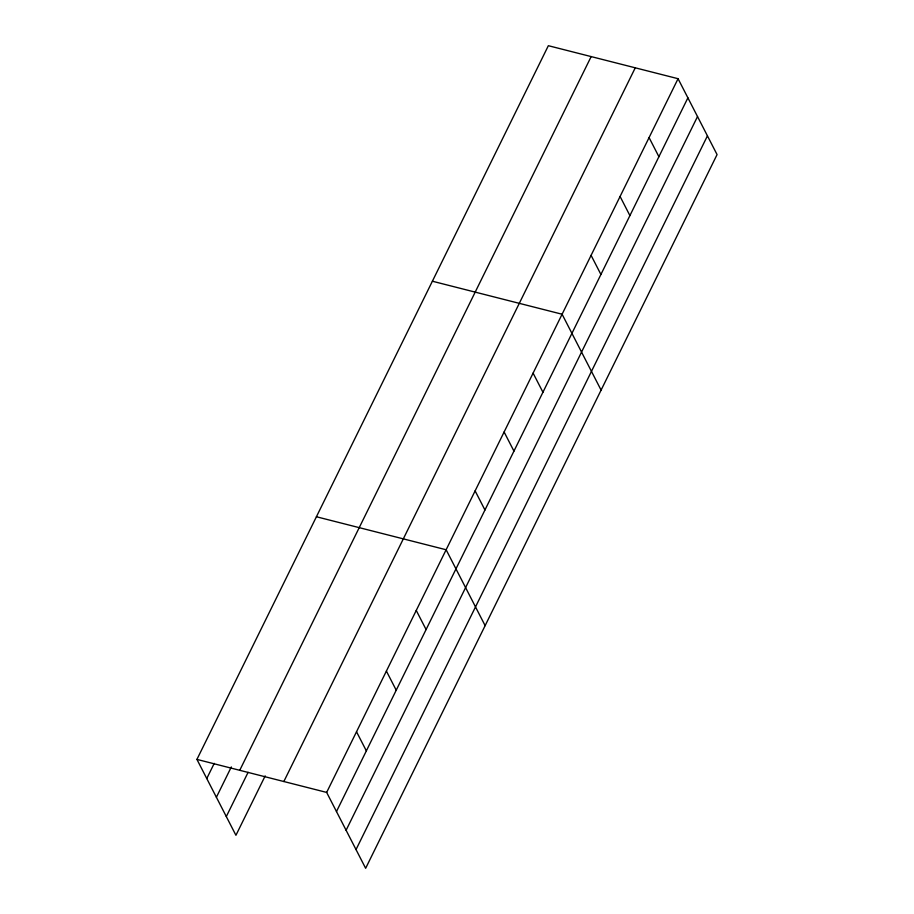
<?xml version="1.0" encoding="UTF-8"?>
<svg xmlns="http://www.w3.org/2000/svg" width="914" height="914" viewBox="0 0 914 914"><rect width="100%" height="100%" fill="white"/><g stroke="black" fill="none" stroke-linecap="round" stroke-linejoin="round"><path stroke-width="1.37" d="M196.933 759.408L548.354 45.7L678.062 78.707L717.067 154.592L365.646 868.3L326.652 792.415L196.933 759.408L235.938 835.293L265.186 775.895M206.77 778.534L214.23 763.373M216.39 797.271L231.322 766.937M239.742 770.308L591.164 56.588M226.306 816.568L248.094 772.33M283.843 781.527L635.264 67.819M326.652 792.415L678.062 78.707M336.478 811.541L687.899 97.832M346.098 830.278L697.519 116.558M356.026 849.574L707.436 135.855M432.391 281.226L562.099 314.233L601.092 390.118M316.415 516.753L446.135 549.76L485.128 625.633M649.077 137.591L658.903 156.717M620.08 196.464L629.906 215.59M591.084 255.349L600.921 274.474M533.102 373.118L542.939 392.243M504.117 431.991L513.942 451.116M475.12 490.875L484.946 510.001M416.258 610.426L426.084 629.552M386.394 671.082L396.219 690.207M356.517 731.748L366.343 750.874"/></g></svg>
